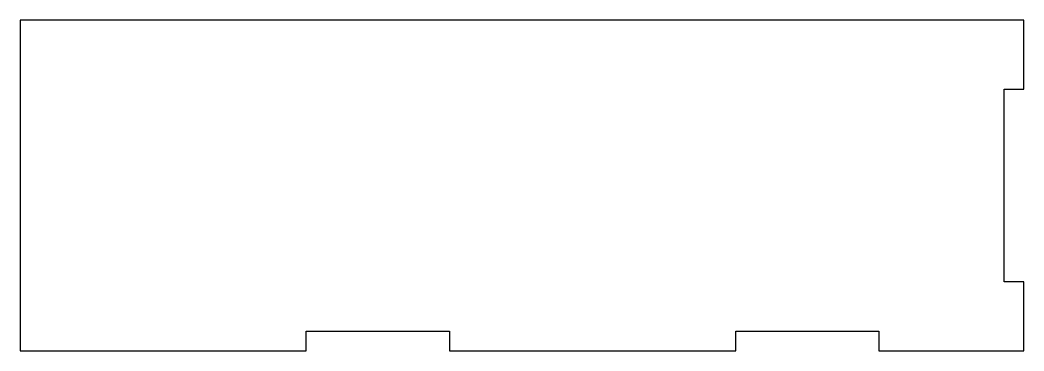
# Model space of a CAD drawing. Header units: millimetres. Extents: x -46 to 105, y 75 to 125.
import ezdxf

# ---------------------------------------------------------------- set-up
doc = ezdxf.new("R2010")
doc.units = ezdxf.units.MM
doc.layers.get('0').update_dxf_attribs({"linetype": 'CONTINUOUS'})

msp = doc.modelspace()

# ---------------------------------------------------------------- linework, layer by layer
for p, q in [((105, 125), (-46.5, 125)), ((-46.5, 125), (-46.5, 75)), ((105, 114.58), (105, 125)), ((102, 85.42), (102, 114.58)), ((102, 114.58), (105, 114.58)), ((105, 85.42), (102, 85.42)), ((105, 75), (105, 85.42)), ((-3.3, 75), (-3.3, 78)), ((-3.3, 78), (18.3, 78)), ((18.3, 78), (18.3, 75)), ((61.5, 75), (61.5, 78)), ((61.5, 78), (83.1, 78)), ((83.1, 78), (83.1, 75)), ((-46.5, 75), (-3.3, 75)), ((18.3, 75), (61.5, 75)), ((83.1, 75), (105, 75))]:
    msp.add_line(p, q)

doc.saveas('drawing.dxf')
